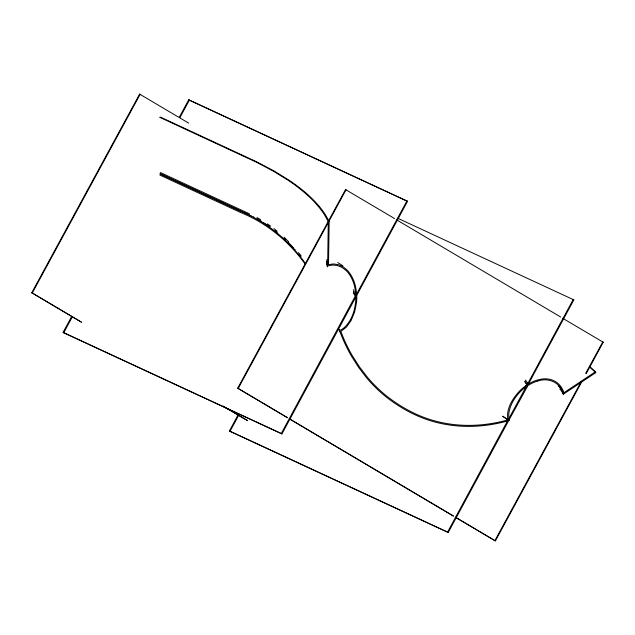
<?xml version="1.0" encoding="UTF-8"?>
<svg xmlns="http://www.w3.org/2000/svg" width="635" height="635" viewBox="0 0 635 635"><rect width="100%" height="100%" fill="white"/><g stroke="black" fill="none" stroke-linecap="round" stroke-linejoin="round"><path stroke-width="0.95" d="M159.639 117.245L255.984 161.996L272.907 170.902L287.877 180.102A503.412 149.836 1.1 0 1 324.501 214.82L328.295 221.591L327.644 265.922L332.47 265.041L337.153 265.47L341.638 267.208L345.726 270.169A36.735 29.067 -65.1 0 1 348.472 273.193L349.718 274.923A44.593 35.29 -65.1 0 1 355.775 295.18L281.281 433.522L281.916 433.927L355.878 296.974L353.298 293.037M160.425 117.11L256.77 161.861L273.709 170.775L288.703 179.983A504.365 150.122 1.1 0 1 325.422 214.773L329.168 221.432L328.493 264.612L333.589 263.946L338.59 264.716L343.313 266.922L347.543 270.486A44.244 35.012 -65.1 0 1 356.465 293.783M281.916 433.927L63.722 332.78L63.095 332.383L71.787 316.286M179.451 116.943L188.722 99.774L407.543 201.311L356.767 295.338A45.903 36.322 -65.1 0 1 356.521 302.546L354.592 312.102L351.107 320.532L346.408 327.128L340.852 331.383L343.614 338.336A205.875 162.917 -65.1 0 0 351.965 355.092L359.418 366.839L367.562 377.412A206.018 163.036 -65.1 0 0 386.628 396.002C401.066 407.321 417.52 416.33 435.316 421.045A195.564 154.757 -65.1 0 0 507.873 419.91L502.531 416.203M63.722 332.78L72.374 316.77M179.959 117.57L189.357 100.171L188.722 99.774M537.583 381.048A41.426 32.782 -65.1 0 0 527.971 385.516L509.135 419.711L508.429 419.965L508.643 420.688L448.223 532.495L230.029 431.348L229.402 430.951L238.387 414.306M230.029 431.348L239.085 414.584M356.687 293.886L406.916 200.914M448.223 532.495L447.588 532.09L507.548 420.822M507.865 419.846C506.174 409.408 511.445 400.169 518.93 391.7A42.942 33.98 -65.1 0 1 525.597 385.905L527.098 384.873L573.222 299.482L573.85 299.879L528.383 384.064L525.399 380.024M31.75 292.759L139.605 94.107L140.129 94.353L32.274 292.997L31.75 292.759L81.145 322.032M237.665 388.215L345.527 189.563L346.051 189.802L238.188 388.453L237.665 388.215L287.068 417.489M455.692 517.43L494.871 540.647L580.969 382.079M585.7 373.364L602.726 342.003L603.25 342.241L586.216 373.61M494.871 540.647L495.395 540.893L581.962 381.452M558.197 385.889A29.916 23.479 -8.6 0 1 563.769 392.827L595.432 371.785L595.757 372.634L563.285 394.232C560.991 383.246 549.362 377.031 537.583 381.056M507.603 420.973A196.612 155.583 -65.1 0 1 434.927 422.013C417.084 417.274 400.582 408.242 386.096 396.899A207.066 163.862 -65.1 0 1 366.927 378.222L358.727 367.586L351.226 355.767A207.177 163.949 -65.1 0 1 339.963 331.803L339.503 330.597L341.336 329.7A18.709 14.803 -65.1 0 0 344.432 327.446C352.655 319.754 355.743 307.911 355.878 296.997M508.667 418.632L507.913 418.917M508.389 420.005L509.318 420.489L509.159 419.814M507.659 419.005L506.936 419.163L505.397 418.147M328.493 264.612L326.755 259.691M328.295 221.591L329.168 221.432M189.357 100.171L407.543 201.311M397.867 218.297L573.85 299.879M160.393 172.53L249.444 213.812M160.512 173.823L248.658 214.686M159.742 173.784L240.649 211.288C266.978 221.917 289.481 240.736 305.681 263.969M159.885 175.077L240.728 212.55C266.843 223.083 289.219 241.633 305.483 264.525M63.095 332.383L281.281 433.522M229.402 430.951L447.588 532.09M249.269 214.971L249.88 215.257M250.492 215.543L251.103 215.837M253.23 216.86L253.833 217.162M256.984 217.583L260.509 219.575M257.119 218.884L260.636 220.869M345.527 189.563L394.589 218.575M396.629 219.845L560.665 317.008M562.697 318.278L603.25 342.241M139.605 94.107L188.674 123.119M238.188 388.453L287.584 417.727M289.29 418.743L453.66 516.16M455.366 517.168L495.395 540.893M289.616 419.005L453.136 515.914M32.274 292.997L81.669 322.278M223.044 406.067L247.745 420.703M223.377 406.329L247.221 420.465M261.223 221.21L261.795 221.552M263.525 222.607L264.096 222.964M264.668 223.329L265.795 224.052M337.741 262.525L342.876 265.851M266.359 224.425L266.922 224.798M267.486 225.171L269.708 226.703M267.351 223.885L270.669 226.203M505.127 417.949L503.079 416.266M273.923 228.632L276.058 230.299A365.204 222.607 -59.5 0 1 277.106 231.156M275.138 230.727L276.201 231.569A367.736 224.155 -59.5 0 1 277.257 232.418M589.336 366.22L595.432 371.785M589.55 366.974L595.757 372.634M524.923 381.921L526.01 383.119M353.425 291.822L355.846 295.465M284.115 238.387L285.448 239.625M283.964 237.149L288.568 241.617M524.748 381.198L527.098 384.873M288.076 242.181L293.648 248.007M559.753 388.914L560.808 390.152A28.892 22.693 -9 0 1 563.229 394.065L563.277 394.2M294.577 249.039L295.037 249.555M299.117 254.333L300.887 256.516M298.498 252.635L301.141 255.921M526.177 383.342L526.891 384.58M525.526 385.358L525.701 385.77M339.003 329.39L339.233 329.922M339.487 330.549L339.273 330.049M339.106 329.636L339.273 330.025M527.121 385.096L527.407 385.866M356.767 295.338L356.711 295.204A20.677 12.605 -59.5 0 0 356.386 294.545M339.741 331.24L339.939 331.74M326.596 261.239L327.557 264.573M326.62 262.247L326.827 262.858M525.812 386.056L526.058 386.802L508.921 418.528C507.778 409.646 512.564 400.383 518.438 393.716A41.235 32.631 -65.1 0 1 526.058 386.802M506.992 419.203L507.484 420.632M326.898 263.08L327.382 264.779M563.793 392.795C561.784 385.175 554.919 378.5 544.393 378.817A36.06 28.535 -65.1 0 0 542.036 379.024L537.583 379.968A42.918 33.965 -65.1 0 0 528.415 384.048M327.517 265.343L327.644 265.922M353.433 291.084A20.677 12.605 -59.5 0 1 354.536 291.973M327.319 265.359A25.702 4.374 89.1 0 1 327.573 266.533M353.29 289.727A21.638 13.192 -59.5 0 1 353.989 290.235M355.814 292.298A21.638 13.192 -59.5 0 1 356.64 293.83M326.533 263.477A26.218 3.985 87.7 0 1 327.35 266.89M326.834 262.501A27.13 4.27 88.4 0 1 327.279 264.176"/></g></svg>
